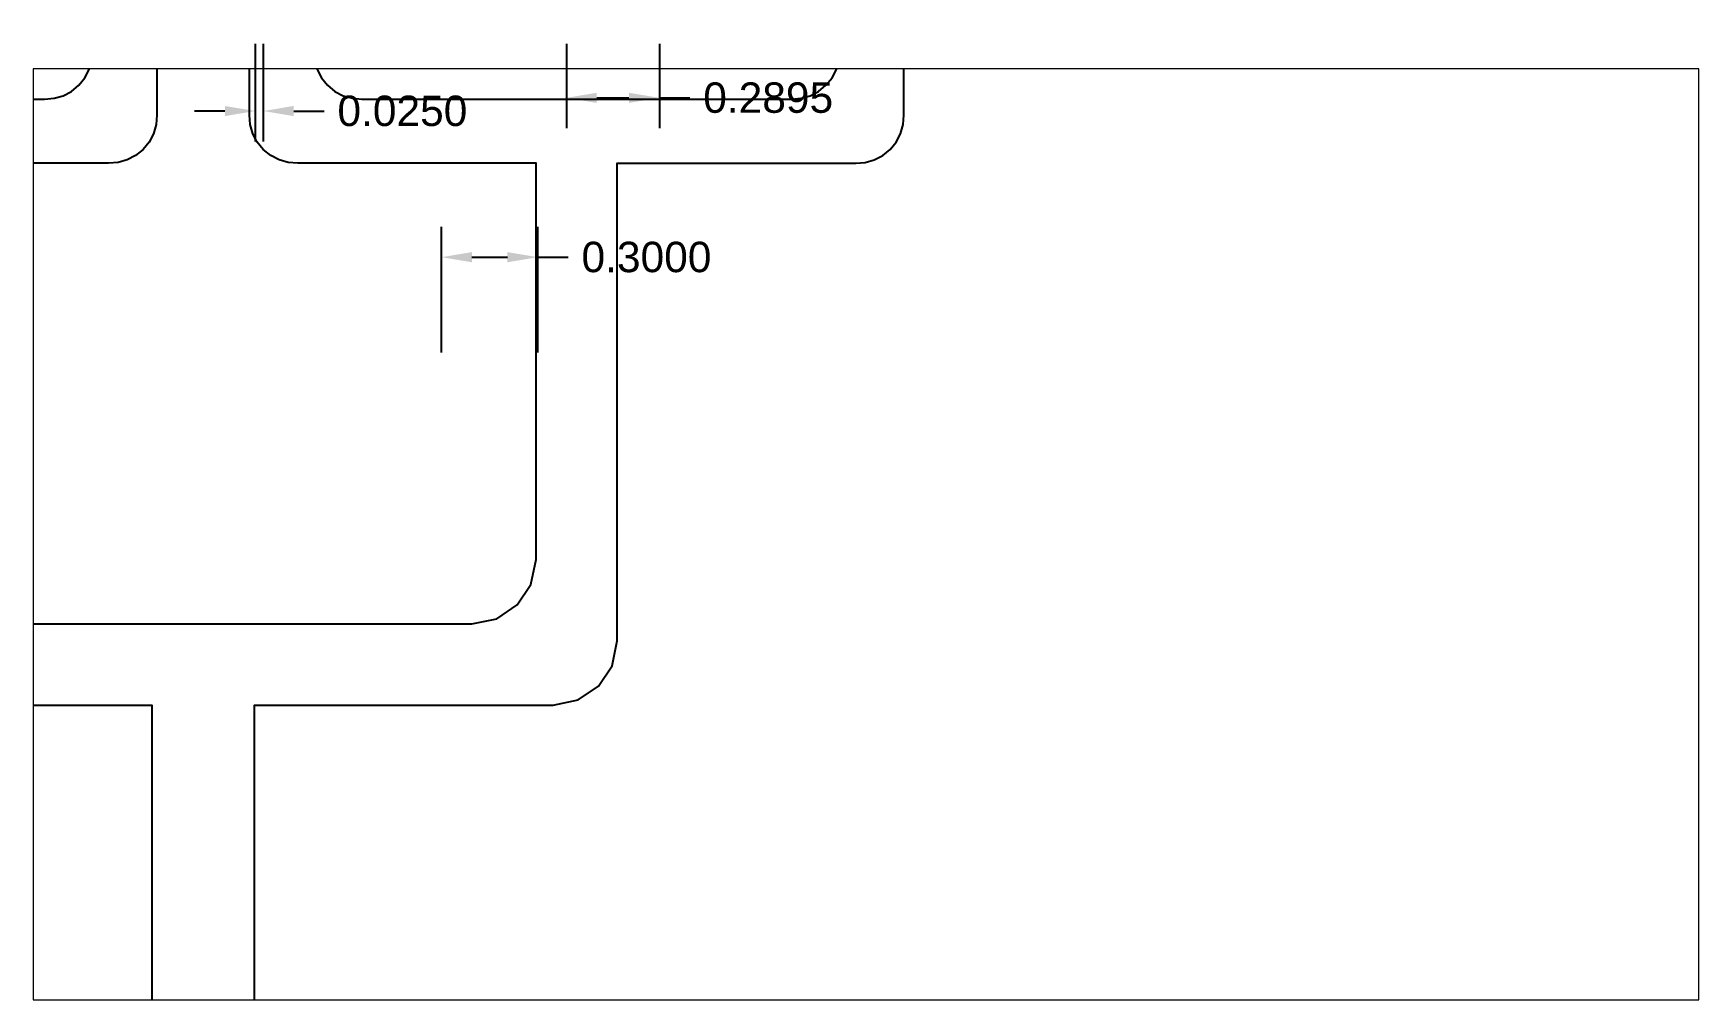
# Paper-space layout 'Layout3' of a CAD drawing. Header units: millimetres. Extents: x 0.04 to 9.9, y 1.12 to 6.83.
# The model-space entities are those that its viewports show. They can reach past a viewport. Long polylines and large blocks are cut down to what shows.
import ezdxf

# ---------------------------------------------------------------- set-up
doc = ezdxf.new("R2010")
doc.units = ezdxf.units.MM
doc.header["$MEASUREMENT"] = 0
doc.styles.get("Standard").update_dxf_attribs({"font": 'arial.ttf'})
doc.dimstyles.get("Standard").update_dxf_attribs({"dimtxt": 0.18, "dimasz": 0.18, "dimexe": 0.18, "dimexo": 0.0625, "dimgap": 0.09, "dimtad": 0, "dimtih": 1, "dimtoh": 1, "dimdec": 4, "dimzin": 0, "dimdsep": 46, "dimtxsty": 'Standard', "dimcen": 0.09, "dimadec": 0, "dimazin": 0, "dimtfac": 1, "dimtdec": 4, "dimtofl": 0, "dimtmove": 0, "dimatfit": 3, "dimfxl": 1, "dimtolj": 1, "dimtzin": 0, "dimarcsym": 0})

# ---------------------------------------------------------------- blocks, each defined once
blk = doc.blocks.new('*D17')
at = {"color": 0, "lineweight": -2, "transparency": 16777216}
for p, q in [((1.3501, 6.7716), (1.3501, 6.1943)), ((1.3976, 6.7716), (1.3976, 6.1943)), ((1.1701, 6.3743), (0.9901, 6.3743)), ((1.5776, 6.3743), (1.7576, 6.3743))]:
    blk.add_line(p, q, dxfattribs=at)
at = {"color": 0, "transparency": 16777216}
for points in [[(1.1701, 6.4043), (1.1701, 6.3443), (1.3501, 6.3743)], [(1.5776, 6.4043), (1.5776, 6.3443), (1.3976, 6.3743)]]:
    blk.add_solid(points, dxfattribs=at)
at = {"layer": 'Defpoints', "color": 0, "transparency": 16777216}
for p in [(1.3501, 6.8341), (1.3976, 6.8341), (1.3976, 6.3743)]:
    blk.add_point(p, dxfattribs=at)
at = {"color": 0, "transparency": 16777216, "insert": (2.221, 6.3743), "char_height": 0.18, "attachment_point": 5}
blk.add_mtext('\\A1;0.0250', dxfattribs=at)
blk = doc.blocks.new('*D18')
at = {"color": 0, "lineweight": -2, "transparency": 16777216}
for p, q in [((3.1919, 6.7716), (3.1919, 6.2725)), ((3.7425, 6.7716), (3.7425, 6.2725)), ((3.3719, 6.4525), (3.5625, 6.4525)), ((3.7425, 6.4525), (3.9225, 6.4525))]:
    blk.add_line(p, q, dxfattribs=at)
at = {"color": 0, "transparency": 16777216}
for points in [[(3.3719, 6.4825), (3.3719, 6.4225), (3.1919, 6.4525)], [(3.5625, 6.4825), (3.5625, 6.4225), (3.7425, 6.4525)]]:
    blk.add_solid(points, dxfattribs=at)
at = {"layer": 'Defpoints', "color": 0, "transparency": 16777216}
for p in [(3.1919, 6.8341), (3.7425, 6.8341), (3.7425, 6.4525)]:
    blk.add_point(p, dxfattribs=at)
at = {"color": 0, "transparency": 16777216, "insert": (4.3868, 6.4525), "char_height": 0.18, "attachment_point": 5}
blk.add_mtext('\\A1;0.2895', dxfattribs=at)
blk = doc.blocks.new('*D19')
at = {"color": 0, "lineweight": -2, "transparency": 16777216}
for p, q in [((2.4522, 4.9457), (2.4522, 5.6895)), ((3.0228, 4.9457), (3.0228, 5.6895)), ((2.6322, 5.5095), (2.8428, 5.5095)), ((3.0228, 5.5095), (3.2028, 5.5095))]:
    blk.add_line(p, q, dxfattribs=at)
at = {"color": 0, "transparency": 16777216}
for points in [[(2.6322, 5.5395), (2.6322, 5.4795), (2.4522, 5.5095)], [(2.8428, 5.5395), (2.8428, 5.4795), (3.0228, 5.5095)]]:
    blk.add_solid(points, dxfattribs=at)
at = {"layer": 'Defpoints', "color": 0, "transparency": 16777216}
for p in [(3.0228, 5.5095), (2.4522, 4.8832), (3.0228, 4.8832)]:
    blk.add_point(p, dxfattribs=at)
at = {"color": 0, "transparency": 16777216, "insert": (3.6661, 5.5095), "char_height": 0.18, "attachment_point": 5}
blk.add_mtext('\\A1;0.3000', dxfattribs=at)

msp = doc.modelspace()

# ---------------------------------------------------------------- linework, layer by layer
msp.add_lwpolyline([(109.3951, 44.8955), (110.3243, 44.8955), (110.3243, 44.1772), (110.3242, 43.4586)])
for points in [[(110.6441, 43.4586), (110.6442, 44.1772), (110.6442, 44.8955), (111.5733, 44.8955, 0.409969), (111.7733, 45.0955), (111.7733, 46.5813), (112.5153, 46.5813, 0.428465), (112.6653, 46.7313), (112.6653, 47.9132)], [(110.3243, 45.1482), (111.3205, 45.1482, 0.409969), (111.5205, 45.3482), (111.5205, 46.5813), (110.7785, 46.5813, -0.428465), (110.6285, 46.7313), (110.6285, 47.9132), (110.3399, 47.9132), (110.3399, 46.7313, -0.428465), (110.1899, 46.5813), (109.4479, 46.5813), (109.4479, 45.3482, 0.409969), (109.6479, 45.1482), (110.6442, 45.1482)]]:
    msp.add_lwpolyline(points, format="xyb")
for points in [[(108.5028, 46.931, 0.428465), (108.6528, 46.781), (109.4479, 46.781), (109.9902, 46.781, 0.428465), (110.1402, 46.931), (110.1402, 47.9133), (108.5028, 47.9133)], [(112.4656, 47.9132), (110.8282, 47.9132), (110.8282, 46.931, 0.428465), (110.9782, 46.781), (111.5205, 46.781), (112.3156, 46.781, 0.428465), (112.4656, 46.931)]]:
    msp.add_lwpolyline(points, format="xyb", close=True)
msp.add_circle((119.3863, 40.0681), 38.1)

psp = doc.layouts.new('Layout3')

# ---------------------------------------------------------------- dimensions: what is measured, and where the dimension line sits
for base, p1, p2, picture, middle in [((1.39765, 6.37426), (1.3501, 6.83412), (1.39765, 6.83412), '*D17', (2.22097, 6.37426)), ((3.74249, 6.45254), (3.19194, 6.83412), (3.74249, 6.83412), '*D18', (4.38679, 6.45254)), ((3.02283, 5.50946), (2.45224, 4.88317), (3.02283, 4.88317), '*D19', (3.66615, 5.50946))]:
    dim = psp.add_linear_dim(base=base, p1=p1, p2=p2, dimstyle='Standard', override={"dimlfac": -0.525777})
    dim.commit()
    dim.dimension.update_dxf_attribs({"geometry": picture, "text_midpoint": middle})

# ---------------------------------------------------------------- viewports
at = {"layer": '0', "view_target_point": (81.21615, 38.9582)}
psp.add_viewport(center=(4.96573, 3.86957), size=(9.85945, 5.5069637), view_center_point=(31.33121, 6.46865), view_height=2.8954373, dxfattribs=at).dxf.unprotected_set("ltscale", 0)

doc.saveas('drawing.dxf')
